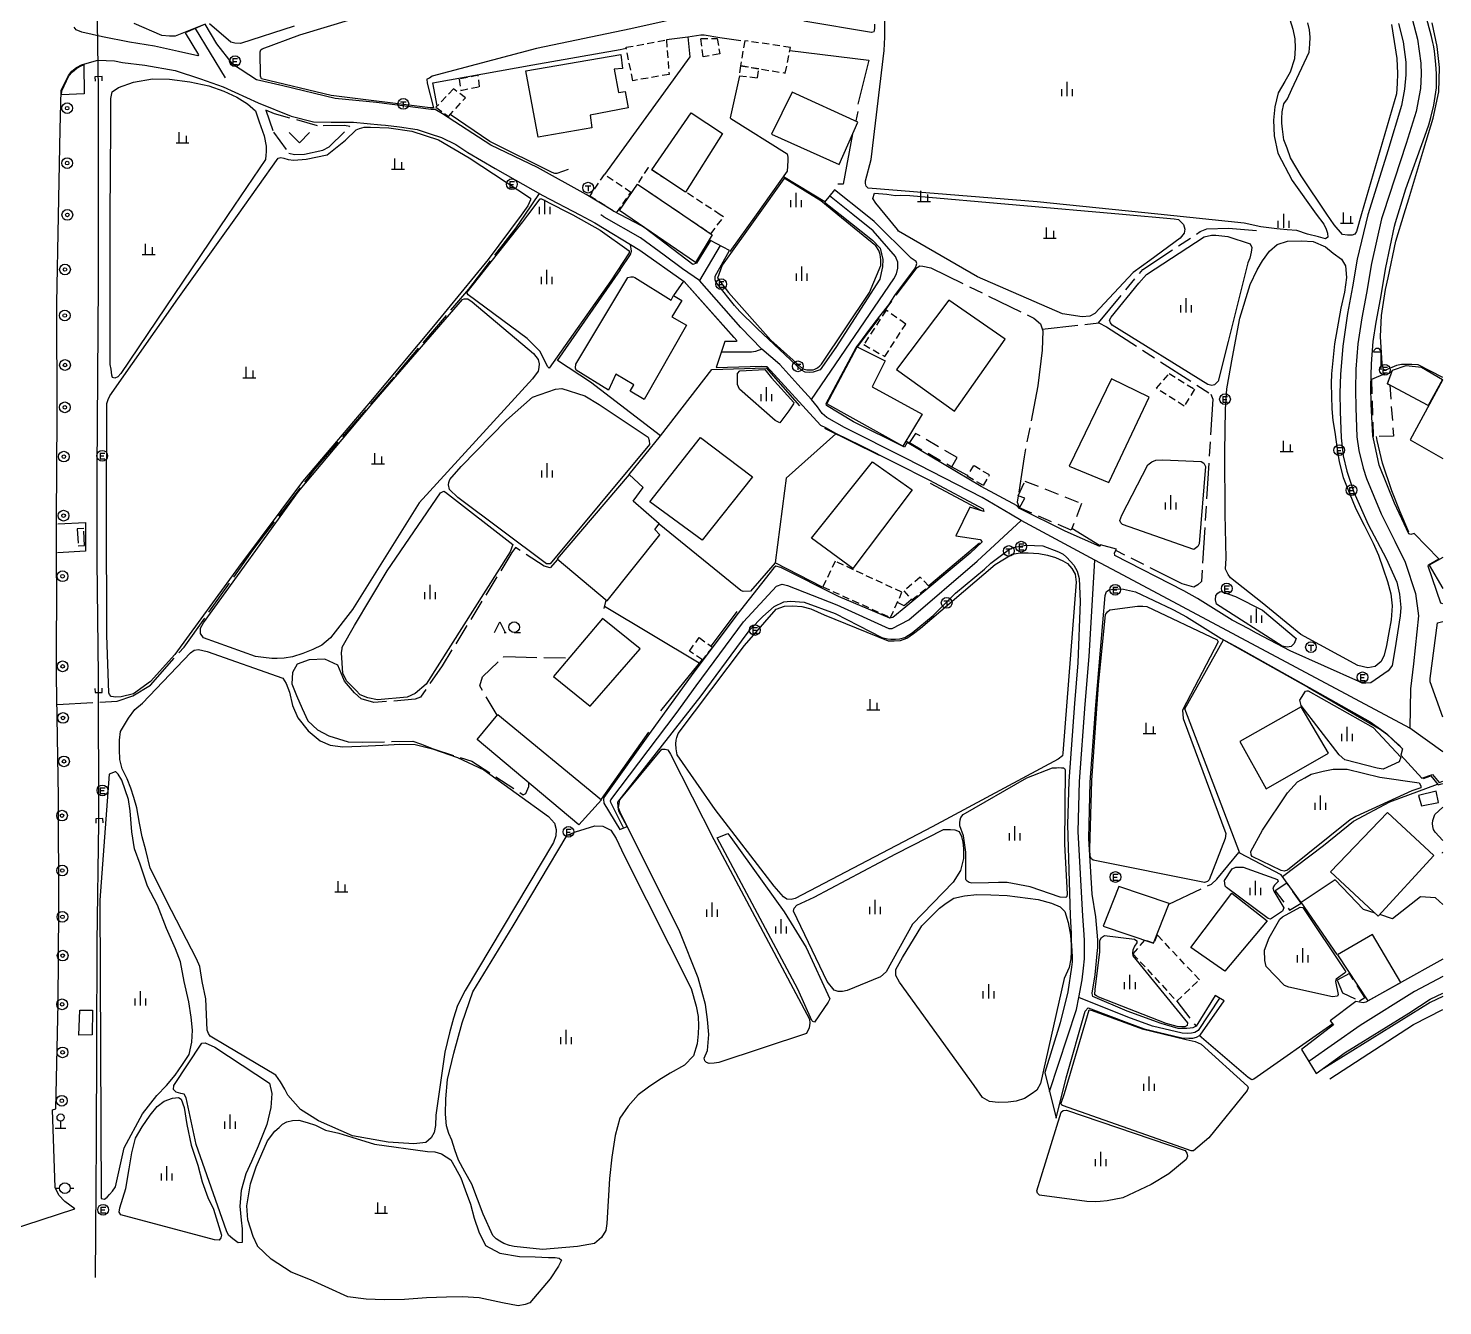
# Model space of a CAD drawing. Header units: millimetres. Extents: x 209513 to 211421, y 268482 to 269727.
# Drawn here: x 211222.2 to 211420, y 268492.5 to 268671.3 of the extents above; entities that cross this region are included whole.
import ezdxf

# ---------------------------------------------------------------- set-up
doc = ezdxf.new("R2010")
doc.units = ezdxf.units.MM
doc.header["$MEASUREMENT"] = 0
for name, pattern in [('AAA004', [3, 2, -1]), ('AAA005', [4, 3, -1]), ('AAA007', [1.5, 1, -0.5]), ('AAC003', [9, 5, -1, 2, -1]), ('AD0023', [6, 5, -1])]:
    doc.linetypes.add(name, pattern=pattern)
for name, color, linetype in [('현황', 8, 'CONTINUOUS'), ('현황-height', 8, 'CONTINUOUS'), ('현황1', 8, 'CONTINUOUS')]:
    doc.layers.add(name, color=color, linetype=linetype)

# ---------------------------------------------------------------- blocks, each defined once
blk = doc.blocks.new('AEE001')
at = {"layer": '현황-height'}
for points in [[(-0.75, 0), (0.75, 0)], [(0, 1), (0, 0)]]:
    blk.add_lwpolyline(points, dxfattribs=at)
blk.add_circle((0, 1.5), 0.5, dxfattribs=at)
blk = doc.blocks.new('DC0013')
at = {"layer": '현황-height'}
for points in [[(-1.75, -0.75), (-1, 0.75), (-0.25, -0.75)], [(-0.4, -0.75), (-0.1, -0.75)], [(1, -0.75), (1.9, -0.75)]]:
    blk.add_lwpolyline(points, dxfattribs=at)
blk.add_circle((1, 0), 0.75, dxfattribs=at)
blk = doc.blocks.new('AZ0202')
at = {"layer": '현황-height'}
for points in [[(-0.3, 0.38), (0.37, 0.38)], [(-0.3, 0.38), (-0.3, -0.44)], [(-0.3, -0.03), (0.24, -0.03)], [(-0.3, -0.44), (0.37, -0.44)]]:
    blk.add_lwpolyline(points, dxfattribs=at)
blk.add_circle((0, 0), 0.75, dxfattribs=at)
blk = doc.blocks.new('AZ0203')
at = {"layer": '현황-height'}
for points in [[(-0.4, 0.28), (0.39, 0.28)], [(0, 0.28), (0, -0.51)]]:
    blk.add_lwpolyline(points, dxfattribs=at)
blk.add_circle((0, 0), 0.75, dxfattribs=at)
blk = doc.blocks.new('DAA002')
at = {"layer": '현황-height'}
for points in [[(-0.75, 0), (-0.75, -1)], [(0, 1), (0, -1)], [(0.75, 0), (0.75, -1)]]:
    blk.add_lwpolyline(points, dxfattribs=at)
blk = doc.blocks.new('AE142')
at = {"layer": '현황-height'}
for points in [[(-1.25, 0), (-0.75, 0)], [(0.75, 0), (1.25, 0)]]:
    blk.add_lwpolyline(points, dxfattribs=at)
blk.add_circle((0, 0), 0.75, dxfattribs=at)
blk = doc.blocks.new('AE170')
at = {"layer": '현황-height'}
for radius in [0.75, 0.25]:
    blk.add_circle((0, 0), radius, dxfattribs=at)
blk = doc.blocks.new('AE141')
at = {"layer": '현황-height'}
blk.add_lwpolyline([(-1, 2.5), (0, 2.5), (0, 0)], dxfattribs=at)
blk.add_arc((-0.5, 2.5), 0.5, 0, 180, dxfattribs=at)
blk = doc.blocks.new('DAA001')
at = {"layer": '현황-height'}
for points in [[(-0.493063, 1.00641), (-0.493063, -0.49359)], [(0.506937, 0.50641), (0.506937, -0.49359)], [(-0.893063, -0.49359), (0.906937, -0.49359)]]:
    blk.add_lwpolyline(points, dxfattribs=at)
blk = doc.blocks.new('DZ0011')
at = {"layer": '현황-height'}
blk.add_lwpolyline([(1.414214, 0.414214), (0, -1), (-1.414214, 0.414214)], dxfattribs=at)

msp = doc.modelspace()

# ---------------------------------------------------------------- linework, layer by layer
at = {"layer": '현황'}
for points in [[(211420.02, 268731.73), (211418.37, 268729.29), (211412.62, 268722.52), (211406.18, 268714.26), (211404.22, 268711.97), (211403.18, 268709.09), (211403.05, 268705.36), (211403.09, 268703.51), (211403.45, 268700.97), (211404.91, 268695.93), (211407.77, 268689.49), (211409.47, 268686.14), (211413.51, 268677.87), (211415.73, 268672.58), (211416.47, 268669.74), (211416.97, 268666.37), (211417, 268664.86), (211416.9, 268662.85), (211416.3, 268659.62), (211414.91, 268655.15), (211411.69, 268645.28)], [(211245.52, 268671.22), (211249.72, 268664.31)], [(211337.52, 268645.19), (211334.24, 268647.81)], [(211420.02, 268570.03), (211415.4, 268573.33), (211375.31, 268594.74), (211371.38, 268596.84), (211361.08, 268602.39), (211359.58, 268603.26), (211355.6, 268605.59), (211344.99, 268611.08), (211336.33, 268615.41), (211333.88, 268616.79), (211333.22, 268617.37), (211332.59, 268618.3), (211331.75, 268619.3), (211329.81, 268621.4), (211327.32, 268624.19), (211324.78, 268626.36), (211321.85, 268629.39), (211316.09, 268635.96), (211313.7, 268637.62), (211311.11, 268639.51), (211307.83, 268641.92), (211302.74, 268644.85), (211302.71, 268644.87), (211302.26, 268645.14)], [(211331.75, 268619.3), (211343.25, 268636.19), (211343.6, 268636.88), (211343.8, 268637.69), (211343.8, 268638.52), (211343.58, 268639.08), (211343.46, 268639.33), (211340.37, 268642.91), (211337.52, 268645.19)], [(211411.69, 268645.28), (211411.48, 268644.62), (211410.06, 268638.37), (211409.34, 268634.21), (211408.71, 268630.74), (211408.16, 268627.11), (211407.87, 268623.56), (211407.8, 268620.68), (211407.85, 268618.15), (211408.03, 268614.1), (211408.31, 268612.2), (211408.87, 268609.69), (211409.36, 268608.24), (211411.41, 268603.32), (211413.34, 268599.47), (211414.78, 268596.55), (211416.22, 268592.15), (211416.64, 268589.03), (211415.93, 268582.32), (211415.5, 268578.83), (211415.4, 268573.33)], [(211318.94, 268640.87), (211316.09, 268635.96)], [(211324.78, 268626.36), (211323.92, 268626.02), (211323.32, 268625.94), (211319.08, 268625.92)], [(211305.44, 268559.35), (211303.67, 268562.9), (211303.64, 268563.13), (211303.67, 268563.3), (211312.81, 268575.37), (211315.6, 268579.25), (211322.24, 268588.18), (211326.82, 268593.2), (211327.61, 268593.46), (211328.36, 268593.3), (211335.27, 268590.56), (211342.53, 268587.27), (211343.01, 268587.28), (211345.35, 268588.48), (211354.92, 268596.71), (211361.08, 268602.39)], [(211365.04, 268522.49), (211368.79, 268533.93), (211369.14, 268535.65), (211369.57, 268538.08), (211369.8, 268539.71), (211369.93, 268541.05), (211369.93, 268542.51), (211369.9, 268543.63), (211369.83, 268545.09), (211369.7, 268546.99), (211369.04, 268558.87), (211369.22, 268565.85), (211370, 268576.67), (211370.58, 268583.35), (211371.38, 268596.84)], [(211231.51, 268578.89), (211231.52, 268578.29), (211232.52, 268578.3), (211232.51, 268578.9)], [(211232.65, 268560.07), (211232.63, 268560.67), (211231.63, 268560.64), (211231.65, 268560.04)], [(211420.02, 268538.57), (211416.05, 268536.46), (211408.49, 268531.73), (211401.28, 268526.67)], [(211388.82, 268535.52), (211385.81, 268530.99), (211385.33, 268530.75), (211384.88, 268530.65), (211384.36, 268530.61), (211383.57, 268530.63), (211379.44, 268531.62), (211375.99, 268532.86), (211369.14, 268535.65)]]:
    msp.add_lwpolyline(points, dxfattribs=at)
at = {"layer": '현황', "linetype": 'Continuous'}
for points in [[(211232.01, 268645.05), (211232.03, 268659.88), (211232.02, 268662.68), (211231.62, 268687.68)], [(211316.09, 268673.32), (211306.45, 268671.19), (211293.27, 268668.43), (211278.67, 268664.56), (211278.29, 268664.3), (211277.94, 268664.13), (211277.97, 268663.6), (211278.86, 268660.13), (211278.41, 268660.11), (211264.53, 268661.84), (211254.79, 268664.2), (211254.65, 268664.58), (211254.61, 268667.99), (211254.69, 268668.23), (211254.92, 268668.41), (211260.17, 268670.34), (211270.86, 268673.58)], [(211380.18, 268645.24), (211363.29, 268646.99), (211339.65, 268648.9), (211339.4, 268649.19), (211339.3, 268649.52), (211339.28, 268649.92), (211340.1, 268652.92), (211341.89, 268668.14), (211341.99, 268670.03), (211342, 268672.33)], [(211398.63, 268672.49), (211399.05, 268671.15), (211399.35, 268669.8), (211399.4, 268668.54), (211399.3, 268667.01), (211398.68, 268665.12), (211397.95, 268663.81), (211397, 268662.25), (211396.55, 268660.28), (211396.35, 268658.41), (211396.44, 268656.23), (211396.98, 268653.78), (211398.95, 268649.96), (211402.34, 268645.27)], [(211413.78, 268645.29), (211414.86, 268648.79), (211417.5, 268656.18), (211418.06, 268657.77), (211418.34, 268658.76), (211418.77, 268660.49), (211419.14, 268662.95), (211419.16, 268663.54), (211419.14, 268664.95), (211419.07, 268666.2), (211418.88, 268668.09), (211418.74, 268668.92), (211418.65, 268669.29), (211418.44, 268670.12), (211417.63, 268673.23)], [(211305.02, 268645.15), (211304.04, 268645.66), (211303.98, 268645.7), (211300.21, 268648.01), (211293.41, 268651.78), (211286.9, 268654.93), (211280.13, 268659.31), (211279.1, 268659.88), (211278.55, 268659.92), (211270.89, 268660.88), (211265.11, 268661.42), (211257.77, 268663.22), (211254.11, 268664.06), (211250.77, 268666.26), (211250.75, 268666.29), (211248.57, 268669.09), (211246.91, 268671.82), (211244.13, 268670.62), (211245.99, 268667.56), (211245.92, 268667.41), (211243.22, 268668), (211239.85, 268668.78), (211236.35, 268669.32), (211232.58, 268670.09), (211229.7, 268670.73), (211228.9, 268671.05), (211228.61, 268671.43)], [(211246.91, 268671.83), (211242.75, 268670.14), (211241.95, 268670.14), (211240.87, 268670.25), (211236.99, 268671.95)], [(211259.37, 268671.54), (211251.87, 268669.13), (211251.08, 268669.18), (211250.53, 268669.3), (211247.52, 268671.89)], [(211340.56, 268671.85), (211340.53, 268671.26), (211340.52, 268670.94), (211340.45, 268670.77), (211340.13, 268670.67), (211330.66, 268672.26)], [(211403.83, 268645.27), (211400.24, 268650.6), (211398.72, 268653.14), (211398.24, 268654.49), (211397.8, 268655.66), (211397.59, 268657.14), (211397.5, 268657.97), (211397.54, 268658.62), (211397.58, 268659.55), (211397.79, 268660.67), (211398.29, 268661.37), (211398.93, 268662.74), (211401.35, 268667.92), (211401.45, 268669.05), (211401.47, 268670.04), (211401.37, 268671.03), (211401.17, 268672.01)], [(211412.87, 268671.79), (211413.6, 268667.02), (211413.69, 268664.94), (211413.66, 268663.56), (211413.56, 268662.1), (211408.68, 268645.28)], [(211413.84, 268671.93), (211414.51, 268669.36), (211414.87, 268666.54), (211414.87, 268664.76), (211414.67, 268662.74), (211414.27, 268660.47), (211412.33, 268654.12), (211409.59, 268645.28)], [(211414.63, 268645.29), (211415.29, 268647.42), (211417.37, 268654.41), (211418.67, 268658.69), (211419.46, 268662.36), (211419.59, 268665.77), (211419.25, 268668.72), (211418.53, 268672.03)], [(211226.4, 268645.04), (211226.64, 268657.1), (211226.77, 268662.54), (211227.8, 268664.65), (211228.3, 268665.26), (211228.95, 268665.77), (211229.65, 268666.17), (211230.09, 268666.28), (211231.9, 268666.78), (211234.23, 268666.69), (211235.36, 268666.46), (211238.48, 268666.11), (211242.75, 268665.38), (211246.27, 268664.21), (211249.46, 268663.06), (211254.34, 268660.83), (211258.96, 268658.97), (211262.1, 268658.16), (211264.56, 268658.12), (211267.68, 268658.11), (211271.5, 268657.76), (211271.55, 268657.76), (211272.17, 268657.7), (211274.12, 268657.46), (211276.59, 268657.09), (211277.54, 268656.78), (211278.42, 268656.49), (211279.99, 268655.97), (211282.01, 268655.02), (211283.68, 268653.87), (211287.5, 268651.62), (211294.14, 268647.88), (211299.34, 268645.14)], [(211232.53, 268663.9), (211232.51, 268664.5), (211231.51, 268664.47), (211231.53, 268663.87)], [(211233.65, 268645.05), (211233.75, 268657.49), (211233.75, 268660.11), (211233.74, 268661.42), (211233.94, 268662.35), (211234.81, 268662.99), (211236.9, 268663.73), (211239.55, 268664.17), (211241.92, 268664.15), (211244.78, 268663.78), (211247.44, 268663.19), (211249.54, 268662.45), (211251.36, 268661.63), (211252.83, 268660.71), (211253.98, 268659.72), (211254.48, 268658.19), (211255.17, 268656.23), (211255.44, 268654.77), (211255.45, 268653.96), (211255.43, 268653.51), (211255.37, 268652.92), (211250.07, 268645.08)], [(211251.43, 268645.08), (211257.15, 268653.09), (211257.5, 268653.19), (211257.94, 268653.07), (211258.53, 268652.92), (211259.32, 268652.83), (211261.07, 268652.94), (211263.99, 268653.57), (211266.54, 268655.61), (211268.05, 268657.04), (211268.52, 268657.26), (211269.17, 268657.41), (211270.05, 268657.44), (211272.61, 268657.34), (211275.84, 268656.89), (211279.57, 268655.64), (211283.85, 268653.15), (211292.42, 268647.48), (211292.43, 268647.27), (211292.08, 268646.42), (211291.11, 268645.13)], [(211335.41, 268645.18), (211333.04, 268647.12), (211328.07, 268650.2), (211327.85, 268650.21), (211324.26, 268645.17)], [(211339.28, 268645.19), (211334.93, 268648.67), (211333.56, 268646.95), (211335.76, 268645.19)], [(211292.08, 268645.13), (211293.77, 268647.4), (211293.97, 268647.39), (211297.34, 268645.69), (211298.35, 268645.14)], [(211342.04, 268645.19), (211340.71, 268646.8), (211340.3, 268647.46), (211340.55, 268648.19), (211342.27, 268648.03), (211343.5, 268647.87), (211344.17, 268647.9), (211345.49, 268647.85), (211375.25, 268645.24)], [(211209.94, 268499.94), (211228.71, 268506.03), (211227.32, 268507.06), (211226.47, 268507.95), (211225.96, 268509.05), (211225.56, 268519.93), (211226.04, 268520.03), (211226.36, 268534.84), (211226.46, 268547.93), (211226.43, 268563.67), (211226.14, 268580.52), (211226.13, 268582.91), (211226.13, 268584.79), (211226.2, 268591.94), (211226.13, 268596.71), (211226.13, 268602.55), (211226.21, 268616.97), (211226.16, 268632.78), (211226.4, 268645.04)], [(211231.6, 268496.44), (211231.66, 268509.1), (211231.71, 268515.43), (211231.78, 268528.9), (211231.84, 268543.39), (211232.04, 268560.09), (211232, 268580.65), (211231.82, 268596.72), (211231.83, 268609.44), (211232.01, 268635.62), (211232.01, 268645.05)], [(211291.11, 268645.13), (211286.51, 268638.93), (211278.86, 268629.58), (211270.06, 268619.02), (211260.53, 268607.86), (211251.57, 268595.87), (211242.69, 268583.64), (211239.27, 268579.84), (211236.9, 268578.11), (211235.17, 268577.69), (211234.42, 268577.66), (211233.8, 268577.76), (211233.55, 268578.02), (211233.45, 268578.28), (211233.17, 268586.32), (211233.13, 268603.26), (211233.17, 268618.75), (211233.34, 268619.33), (211233.6, 268619.82), (211243.11, 268633.41), (211251.43, 268645.08)], [(211250.07, 268645.08), (211235.15, 268622.94), (211234.7, 268622.5), (211234.28, 268622.29), (211233.98, 268622.4), (211233.89, 268622.74), (211233.78, 268623.58), (211233.64, 268624.21), (211233.65, 268643.9), (211233.65, 268645.05)], [(211298.35, 268645.14), (211302.18, 268643.03), (211306.23, 268640.1), (211306.21, 268639.82), (211303.65, 268635.9), (211295.03, 268623.72), (211294.85, 268623.9), (211293.73, 268626.06), (211291.96, 268627.85), (211283.72, 268633.97), (211283.55, 268634.19), (211283.56, 268634.35), (211291.37, 268644.16), (211292.08, 268645.13)], [(211299.34, 268645.14), (211301.44, 268644.03), (211307.72, 268640.23), (211313.91, 268635.84), (211321.3, 268627.59), (211321.19, 268627.43), (211319.59, 268627.45), (211318.38, 268623.78), (211324.73, 268623.96), (211325.5, 268623.95), (211332.97, 268615.72), (211333.67, 268615.39), (211335.07, 268614.61), (211338.63, 268612.88), (211348.22, 268608.03), (211355.74, 268604.01), (211355.82, 268603.65), (211353.89, 268604.24), (211351.92, 268600.25), (211355.32, 268599.73), (211355.62, 268599.39), (211353.93, 268597.83), (211344.91, 268590.29), (211343.11, 268588.79), (211342.69, 268588.71), (211335.49, 268591.76), (211327.44, 268595.81), (211326.75, 268595.97), (211326.46, 268595.76), (211321.31, 268589.2), (211314.9, 268580.66), (211309.33, 268572.9), (211302.69, 268563.64), (211302.63, 268563.37), (211302.68, 268562.84), (211304.92, 268559.13), (211305.96, 268559.56), (211304.77, 268561.7), (211304.67, 268562.33), (211304.65, 268562.96), (211316.3, 268577.83), (211321.93, 268585.49), (211323.16, 268587.15), (211324.92, 268588.96), (211326.52, 268590.35), (211327.87, 268590.98), (211328.81, 268591.09), (211330.72, 268590.93), (211335.05, 268589.36), (211341.57, 268586.02), (211342.38, 268585.83), (211342.85, 268585.79), (211343.47, 268585.77), (211344.08, 268585.83), (211344.79, 268586.03), (211345.8, 268586.66), (211348.73, 268589.1), (211351.87, 268592.2), (211355.91, 268595.58), (211356.82, 268596.43), (211359.22, 268598.24), (211359.75, 268598.53), (211360.36, 268598.68), (211360.95, 268598.8), (211361.74, 268598.91), (211364.1, 268598.82), (211366.26, 268597.99), (211366.92, 268597.69), (211367.42, 268597.27), (211367.97, 268596.66), (211368.43, 268596.12), (211368.91, 268595.27), (211369.17, 268594.26), (211369.31, 268591.06), (211369, 268582.45), (211368.5, 268576.79), (211367.72, 268565.92), (211367.56, 268559.84), (211367.92, 268547.07), (211368.05, 268544.57), (211368.05, 268543.54), (211368.16, 268542.15), (211368.19, 268541.3), (211368.21, 268540.61), (211368.12, 268539.88), (211367.57, 268536.42), (211366.49, 268532.08), (211364.39, 268525.13), (211365.96, 268518.75), (211367.36, 268524.38), (211369.99, 268533.73), (211370.42, 268534.2), (211376.11, 268532.02), (211378.26, 268531.25), (211383.55, 268529.99), (211384.5, 268529.92), (211385.07, 268529.95), (211385.57, 268530.1), (211386.09, 268530.38), (211389.43, 268535.14), (211388.21, 268535.9), (211385.53, 268531.6), (211385.09, 268531.4), (211384.69, 268531.34), (211384.22, 268531.3), (211383.6, 268531.28), (211383.02, 268531.28), (211380.63, 268531.99), (211375.87, 268533.7), (211371.09, 268535.78), (211371.03, 268535.97), (211370.99, 268536.23), (211371.4, 268538.8), (211371.75, 268542.23), (211371.78, 268542.58), (211371.76, 268543.71), (211371.48, 268546.9), (211370.97, 268550.09), (211370.52, 268557.89), (211370.72, 268565.77), (211371.5, 268576.55), (211372.17, 268584.24), (211372.82, 268591.9), (211373.01, 268592.44), (211373.35, 268592.67), (211373.95, 268592.78), (211374.62, 268592.82), (211375.39, 268592.76), (211377.05, 268592.4), (211382.17, 268589.98), (211382.38, 268589.87), (211384.2, 268588.88), (211389.05, 268585.85), (211391.44, 268584.57), (211402.82, 268578.19), (211409.88, 268574.21), (211411.34, 268573.18), (211412.2, 268572.51), (211413.29, 268571.5), (211413.88, 268570.98), (211414.41, 268570.41), (211414.14, 268569.53), (211417.11, 268566.32), (211418.57, 268566.82), (211419.51, 268565.72), (211420.02, 268565.88)], [(211335.76, 268645.19), (211340.25, 268641.59), (211341.32, 268640.49), (211341.7, 268638.93), (211341.65, 268637.86), (211341.49, 268637.02), (211341.31, 268636.16), (211335.14, 268626.57), (211332.95, 268623.48), (211331.97, 268623.13), (211331.4, 268623.09), (211330.84, 268623.15), (211330.35, 268623.4), (211324.2, 268629.22), (211323.94, 268629.45), (211321.73, 268631.61), (211320.96, 268632.47), (211318.57, 268635.45), (211318.37, 268635.78), (211318.28, 268636.07), (211318.28, 268636.56), (211320.26, 268640.17), (211317.62, 268641.56), (211315.63, 268638.38), (211315.12, 268638.23), (211308.49, 268643.27), (211307.94, 268643.6), (211305.02, 268645.15)], [(211324.26, 268645.17), (211319.25, 268638.12), (211318.59, 268636.31), (211320.13, 268634.3), (211326.04, 268627.6), (211330.52, 268623.61), (211331.09, 268623.46), (211331.56, 268623.45), (211331.98, 268623.46), (211332.22, 268623.56), (211332.57, 268623.77), (211332.88, 268624.02), (211333.15, 268624.24), (211339.86, 268634.27), (211341.44, 268638.09), (211341.43, 268638.88), (211341.35, 268639.6), (211341.16, 268640.15), (211340.74, 268640.83), (211335.41, 268645.18)], [(211409.59, 268645.28), (211409.55, 268645.15), (211408.05, 268638.94), (211407.38, 268635.07), (211406.71, 268631.34), (211406.03, 268626.78), (211405.7, 268622.8), (211405.63, 268620.26), (211405.69, 268617.62), (211405.82, 268613.96), (211406.08, 268611.45), (211406.59, 268609.27), (211407.57, 268606.36), (211409.57, 268601.83), (211412.12, 268597.07), (211413.58, 268593.75), (211413.99, 268592.08), (211414.15, 268590.2), (211414.09, 268589.02), (211413.32, 268584.26), (211412.93, 268582.08), (211412.72, 268581.74), (211412.41, 268581.35), (211409.96, 268579.68), (211409.25, 268579.6), (211408.74, 268579.61), (211408.29, 268579.84), (211398.68, 268584.16), (211393.96, 268586.6), (211392.88, 268587.2), (211390.56, 268588.45), (211385.71, 268591.47), (211383.79, 268592.52), (211374.15, 268597.5), (211374.11, 268597.88), (211374.38, 268598.35), (211372.16, 268598.97), (211372.05, 268598.74), (211367.22, 268600.9), (211360.84, 268604.06), (211360.51, 268604.42), (211355.47, 268607.16), (211345.12, 268613.29), (211344.72, 268612.65), (211337.59, 268616.2), (211333.85, 268618.47), (211333.77, 268618.74), (211337.98, 268626.6), (211338.49, 268627.26), (211339.77, 268628.99), (211341.31, 268630.99), (211342.54, 268632.54), (211343.39, 268633.86), (211346.15, 268637.56), (211346.37, 268638.04), (211346.45, 268638.36), (211346.38, 268638.61), (211345.65, 268639.09), (211340.48, 268644.22), (211339.28, 268645.19)], [(211375.25, 268645.24), (211382.45, 268644.6), (211383.08, 268644.5), (211383.77, 268643.79), (211383.95, 268643.15), (211383.86, 268642.59), (211383.31, 268641.87), (211379.04, 268638.77), (211376.73, 268637.07), (211371.35, 268631.35), (211370.67, 268630.99), (211369.6, 268630.88), (211366.84, 268631.32), (211354.97, 268636.5), (211343.91, 268642.85), (211343.76, 268643.12), (211342.04, 268645.19)], [(211402.34, 268645.27), (211403.38, 268643.83), (211403.7, 268643.16), (211403.91, 268642.58), (211403.93, 268642.01), (211403.63, 268641.81), (211402.64, 268642.1), (211401.09, 268642.47), (211399.6, 268642.95), (211398.27, 268643.08), (211396.8, 268643.21), (211394.6, 268643.5), (211392.24, 268643.99), (211380.18, 268645.24)], [(211408.68, 268645.28), (211407.97, 268642.83), (211407.75, 268642.47), (211407.35, 268642.33), (211406.69, 268642.33), (211406.01, 268642.39), (211404.86, 268643.75), (211403.83, 268645.27)], [(211420.02, 268590.7), (211419.77, 268590.82), (211417.99, 268595.99), (211418.01, 268596.16), (211419.49, 268597.04), (211416.03, 268600.55), (211415.55, 268600.4), (211415.26, 268600.5), (211413.26, 268604.8), (211411.15, 268610.11), (211410.54, 268612.95), (211410.24, 268614.23), (211410.02, 268618.68), (211409.98, 268621.1), (211410.05, 268624.31), (211410.3, 268627.44), (211410.71, 268630.14), (211411.3, 268633.34), (211412.07, 268637.79), (211413.28, 268643.57), (211413.4, 268644.09), (211413.78, 268645.29)], [(211420.02, 268622.38), (211416.6, 268624.18), (211415.71, 268624.22), (211414.87, 268624.21), (211414.27, 268624.19), (211413.54, 268624.08), (211412, 268623.43), (211411.75, 268623.53), (211411.57, 268624.35), (211411.31, 268628.15), (211411.44, 268631.05), (211412.03, 268634.69), (211412.37, 268636.34), (211413.45, 268641.45), (211414.63, 268645.29)], [(211226.32, 268601.93), (211230.17, 268602.09), (211230.21, 268598.08), (211226.28, 268597.85)], [(211420.02, 268574.88), (211418.25, 268579.8), (211418.27, 268580.28), (211419.29, 268588.06), (211420.02, 268588.27)], [(211420.02, 268557.58), (211418.98, 268558.76), (211418.75, 268559.16), (211418.62, 268559.54), (211418.59, 268559.99), (211418.64, 268560.41), (211418.92, 268561.23), (211420.02, 268562.25)], [(211420.02, 268541), (211413.84, 268537.53), (211409.25, 268534.97), (211408.9, 268534.9), (211407.86, 268535.09), (211404.3, 268532.34), (211404.73, 268531.8), (211400.25, 268528.37), (211402.32, 268524.97), (211406.38, 268527.91), (211415.29, 268533.44), (211418.26, 268535.39), (211420.02, 268536.24)], [(211420.02, 268535.79), (211418.25, 268534.92), (211403.38, 268525.69)], [(211404.25, 268524.24), (211415.93, 268531.85), (211420.02, 268533.96)]]:
    msp.add_lwpolyline(points, dxfattribs=at)
at = {"layer": '현황', "color": 8, "linetype": 'AAA005'}
for points in [[(211314.44, 268670.05), (211316.27, 268670.33), (211316.71, 268670.33), (211318.89, 268669.99), (211322.39, 268669.5)], [(211304.99, 268637.48), (211306.4, 268639.62), (211306.54, 268640.08), (211306.42, 268641.01)], [(211296.19, 268596.93), (211295.2, 268595.78), (211294.32, 268595.98), (211290.33, 268598.59), (211289.83, 268597.89), (211280.08, 268582.03), (211277.04, 268577.67), (211276.29, 268577.37), (211270.52, 268576.89), (211268.75, 268577.42), (211267.83, 268578.27), (211266.43, 268579.88), (211265.5, 268582.14), (211263.68, 268582.98), (211261.47, 268582.87), (211259.79, 268582.28), (211259.14, 268581.13), (211259.07, 268579.51), (211259.68, 268577.87), (211260.48, 268576.08), (211261.28, 268574.34), (211262.64, 268573.07), (211264.21, 268572.23), (211266.93, 268571.39), (211268.99, 268571.38), (211275.96, 268571.49), (211277.06, 268571.14), (211278.81, 268570.45), (211284.21, 268568.68), (211291.41, 268564.01), (211291.8, 268564.18), (211292.2, 268565.15), (211292.2, 268565.66)], [(211302.73, 268590.05), (211303.01, 268591.25)], [(211287.78, 268575.15), (211285.35, 268579.23), (211285.74, 268580.51), (211288.71, 268583.35), (211290.31, 268583.29), (211297.81, 268583.13)], [(211382.82, 268535.1), (211385.52, 268531.6)]]:
    msp.add_lwpolyline(points, dxfattribs=at)
at = {"layer": '현황', "color": 8, "linetype": 'Continuous'}
for points in [[(211293.51, 268656.04), (211291.79, 268665.32), (211305.07, 268667.58), (211305.28, 268665.66), (211304.15, 268665.54), (211304.75, 268662.29), (211305.69, 268662.42), (211306.09, 268660.15), (211300.77, 268659.11), (211301.01, 268657.32)], [(211329.03, 268662.32), (211326.16, 268656.45), (211335.6, 268652.2), (211338.21, 268658.14)], [(211314.92, 268659.45), (211319.28, 268656.52), (211314.11, 268648.35), (211309.39, 268651.46)], [(211303.36, 268620.63), (211298.82, 268623.4), (211298.73, 268623.69), (211298.74, 268623.9), (211298.77, 268624.11), (211298.79, 268624.28), (211306.03, 268636.38), (211306.46, 268636.47), (211306.77, 268636.49), (211307.04, 268636.41), (211312.09, 268633.23), (211312.44, 268633.89), (211313.62, 268633.16), (211312.21, 268630.87), (211314.25, 268629.71), (211308.33, 268619.3), (211306.38, 268620.46), (211306.89, 268621.35), (211304.37, 268622.86)], [(211350.92, 268633.22), (211343.64, 268623.52), (211351.75, 268617.66), (211358.8, 268627.74)], [(211347.2, 268617.28), (211344.53, 268612.78), (211333.89, 268618.7), (211338.14, 268626.67), (211342.03, 268624.71), (211340.22, 268621.07)], [(211417.98, 268618.48), (211412.28, 268621.53), (211412.98, 268623.41), (211414.9, 268624.06), (211417.03, 268623.84), (211419.99, 268622.12)], [(211373.7, 268622.22), (211367.75, 268609.99), (211373.34, 268607.7), (211378.97, 268619.62)], [(211316.46, 268599.62), (211309.1, 268604.98), (211316.2, 268614), (211323.46, 268608.51)], [(211340.25, 268610.61), (211345.8, 268606.67), (211337.52, 268595.66), (211331.73, 268599.89)], [(211306.24, 268608.84), (211296.14, 268597), (211303.16, 268591.14), (211310.54, 268600.39), (211309.83, 268601.1), (211310.42, 268601.92), (211306.81, 268605.11), (211308.18, 268606.98)], [(211295.66, 268580.57), (211300.79, 268576.39), (211307.76, 268584.4), (211302.48, 268588.66)], [(211400.23, 268576.3), (211391.64, 268571.45), (211395.34, 268564.81), (211404.04, 268569.84)], [(211287.84, 268575.22), (211302.37, 268563.3), (211299.2, 268559.78), (211284.98, 268571.72)], [(211416.64, 268563.89), (211417.03, 268562.43), (211419.42, 268562.91), (211419.08, 268564.49)], [(211412.3, 268561.52), (211404.34, 268553.23), (211411.01, 268547), (211418.79, 268555.48)], [(211374.72, 268551.14), (211372.55, 268545.59), (211379.59, 268543.22), (211381.76, 268548.8)], [(211390.51, 268550.22), (211395.45, 268546.38), (211389.54, 268539.3), (211384.78, 268542.63)], [(211410.22, 268544.45), (211405.28, 268541.62), (211409.54, 268535.15), (211414.14, 268537.71)], [(211229.42, 268533.84), (211231.17, 268533.85), (211231.1, 268530.4), (211229.24, 268530.38)]]:
    msp.add_lwpolyline(points, close=True, dxfattribs=at)
at = {"layer": '현황', "linetype": 'Continuous'}
for points in [[(211229.96, 268666.15), (211229.98, 268662.09), (211226.85, 268661.94), (211226.87, 268662.52), (211227.88, 268664.6), (211228.37, 268665.19), (211229, 268665.69), (211229.68, 268666.08)], [(211377.51, 268635.6), (211378.58, 268636.83), (211386.66, 268642.08), (211387.66, 268642.31), (211388.3, 268642.32), (211389.95, 268642.14), (211393.09, 268641.09), (211393.32, 268640.57), (211393.25, 268639.94), (211393.06, 268639.11), (211392.77, 268638.44), (211390.03, 268627.42), (211388.62, 268621.89), (211388.1, 268621.38), (211387.73, 268621.29), (211387.17, 268621.41), (211373.78, 268629.72), (211373.54, 268630.04), (211373.43, 268630.41), (211373.66, 268630.82)], [(211389.73, 268597.13), (211389.61, 268603.27), (211389.56, 268611.95), (211389.64, 268617.95), (211389.82, 268620.79), (211390.63, 268625.25), (211391.65, 268630.69), (211393.11, 268635.41), (211394.05, 268637.44), (211394.83, 268638.72), (211395.79, 268640.08), (211396.86, 268640.99), (211398.29, 268641.48), (211400.29, 268641.5), (211401.91, 268641.41), (211403.64, 268640.66), (211404.7, 268639.79), (211405.88, 268638.97), (211406.41, 268638.04), (211406.58, 268636.4), (211406.27, 268634.32), (211405.79, 268632.09), (211404.88, 268627.09), (211404.48, 268622.92), (211404.44, 268621.54), (211404.47, 268619.78), (211404.5, 268618.03), (211404.65, 268616.38), (211404.95, 268614.75), (211405.24, 268612.38), (211405.54, 268610.61), (211406.11, 268608.41), (211406.93, 268606.28), (211407.85, 268604.02), (211409.03, 268601.73), (211410.3, 268599.2), (211411.06, 268597.54), (211411.69, 268595.6), (211412.31, 268593.84), (211412.75, 268592.1), (211412.97, 268590.42), (211412.81, 268588.49), (211412.5, 268586.73), (211412.16, 268584.89), (211411.85, 268583.54), (211411.39, 268582.64), (211410.58, 268581.93), (211409.55, 268581.75), (211408.14, 268582.1), (211400.19, 268586.45), (211394.78, 268590.86), (211390.36, 268594.38), (211390.03, 268594.83), (211389.81, 268595.19), (211389.65, 268595.55)], [(211246.69, 268588.06), (211260, 268606.45), (211270.24, 268618.67), (211282.91, 268633.31), (211283.14, 268633.38), (211283.45, 268633.38), (211283.68, 268633.38), (211284.28, 268633), (211292.87, 268625.73), (211293.49, 268624.93), (211293.63, 268624.29), (211293.59, 268623.8), (211293.49, 268623.3), (211292.71, 268622.22), (211276.85, 268604.85), (211267.52, 268589.91), (211264.47, 268585.95), (211263.25, 268584.95), (211261.99, 268584.32), (211260.6, 268583.76), (211259.12, 268583.3), (211257.96, 268583.1), (211257.02, 268583.09), (211256.27, 268583.09), (211255.08, 268583.2), (211253.97, 268583.36), (211246.7, 268585.94), (211246.28, 268586.55), (211246.27, 268586.88), (211246.26, 268587.09), (211246.26, 268587.3)], [(211328.54, 268617.71), (211327.31, 268616.04), (211326.65, 268616.38), (211321.66, 268620.74), (211321.36, 268621.4), (211321.37, 268622.95), (211321.69, 268623.32), (211325.19, 268623.53), (211326.15, 268622.33), (211329.25, 268618.89), (211329.21, 268618.69)], [(211282.71, 268609.95), (211289.08, 268616.42), (211292.73, 268619.64), (211295.91, 268620.77), (211296.81, 268620.84), (211300.04, 268619.85), (211302.02, 268618.63), (211308.89, 268614.03), (211309.02, 268613.57), (211309.08, 268613.01), (211295.16, 268596.32), (211294.65, 268596.33), (211282.25, 268605.59), (211281.11, 268606.71), (211280.95, 268607.36), (211281.03, 268607.72), (211281.13, 268608.12)], [(211375.16, 268603.12), (211378.77, 268610.16), (211379.32, 268610.57), (211379.89, 268610.82), (211380.85, 268610.87), (211386.23, 268610.63), (211386.59, 268610.41), (211386.85, 268609.93), (211385.95, 268599.11), (211385.77, 268598.72), (211385.23, 268598.31), (211375.24, 268601.82), (211374.99, 268602.06), (211374.87, 268602.38)], [(211267.81, 268587.69), (211272.38, 268595.36), (211279.83, 268606.26), (211280.31, 268606.47), (211280.52, 268606.34), (211289.94, 268599.02), (211289.6, 268597.99), (211277.86, 268579.46), (211276.31, 268578.15), (211275.19, 268577.65), (211271.01, 268577.3), (211269.7, 268577.58), (211268.61, 268578), (211267.98, 268578.66), (211266.68, 268579.94), (211266.16, 268581.02), (211266.01, 268583.85), (211266.1, 268584.46), (211266.1, 268584.64)], [(211326.51, 268551.19), (211318.25, 268561.93), (211312.93, 268569.61), (211312.8, 268570.43), (211312.78, 268571.13), (211312.79, 268571.65), (211312.89, 268572.02), (211313.08, 268572.56), (211322.34, 268584.89), (211326.8, 268589.99), (211327.97, 268590.38), (211329.13, 268590.46), (211330.38, 268590.35), (211331.66, 268590.04), (211333.49, 268589.18), (211342.45, 268585.53), (211343.29, 268585.54), (211344.16, 268585.6), (211345.07, 268585.91), (211345.98, 268586.55), (211346.97, 268587.33), (211357.41, 268596.22), (211359.79, 268597.65), (211360.9, 268597.85), (211362.06, 268597.88), (211363.52, 268597.77), (211364.73, 268597.53), (211365.88, 268597.21), (211366.9, 268596.76), (211367.56, 268596.36), (211368.16, 268595.66), (211368.62, 268594.89), (211368.75, 268593.76), (211366.88, 268569.83), (211366.83, 268569.43), (211366.23, 268568.99), (211348.62, 268559.5), (211329.45, 268549.47), (211328.88, 268549.34), (211328.29, 268549.38), (211327.82, 268549.73)], [(211391.05, 268591.76), (211394.81, 268589.85), (211399.53, 268585.89), (211399.45, 268585.62), (211399.23, 268585.16), (211398.82, 268584.76), (211398.27, 268584.66), (211397.58, 268584.78), (211388.4, 268590.67), (211388.24, 268591.27), (211388.27, 268591.87), (211388.57, 268592.2), (211388.87, 268592.46), (211389.18, 268592.4)], [(211370.96, 268566), (211371.87, 268579.39), (211372.87, 268589.21), (211373.12, 268589.6), (211373.47, 268589.9), (211377.35, 268590.38), (211378.06, 268590.39), (211378.65, 268590.34), (211388.47, 268585.67), (211388.59, 268585.38), (211383.63, 268575.82), (211383.73, 268574.68), (211389.68, 268558.6), (211389.6, 268557.9), (211387.37, 268552.08), (211387.14, 268551.84), (211386.71, 268551.73), (211371.12, 268554.83), (211370.91, 268555.04), (211370.7, 268555.38), (211370.67, 268556.38)], [(211247.03, 268535.42), (211246.49, 268537.85), (211246.18, 268539.97), (211245.73, 268541.05), (211242.2, 268547.78), (211239.22, 268553.75), (211238.61, 268556.26), (211238.1, 268558.12), (211237.76, 268560.03), (211237.38, 268562.19), (211236.95, 268563.6), (211236.51, 268564.92), (211236.03, 268566.23), (211235.31, 268567.63), (211235.01, 268568.92), (211234.95, 268570.35), (211234.95, 268571.64), (211235.09, 268572.85), (211236.2, 268574.74), (211237.09, 268575.94), (211238.16, 268576.84), (211244.86, 268583.85), (211245.38, 268584.22), (211246.01, 268584.34), (211247.2, 268584.05), (211257.77, 268580.34), (211258.27, 268579.59), (211258.74, 268578.37), (211259.12, 268576.5), (211259.88, 268574.77), (211261.33, 268572.96), (211263.03, 268571.56), (211264.41, 268570.96), (211266.2, 268570.73), (211268.71, 268570.78), (211271.77, 268570.96), (211274.14, 268571.06), (211276.29, 268571.04), (211278.74, 268570.42), (211282.24, 268569.23), (211285.89, 268567.5), (211294.97, 268560.97), (211295.8, 268560.02), (211296.02, 268559.16), (211295.97, 268558.24), (211295.63, 268557.33), (211283.28, 268536.59), (211282.22, 268534.49), (211281.65, 268532.73), (211281.11, 268530.66), (211280.44, 268528), (211279.98, 268524.72), (211279.19, 268519.16), (211279.12, 268517.72), (211278.96, 268516.74), (211278.52, 268515.99), (211277.78, 268515.33), (211276.1, 268515.13), (211272.54, 268515.39), (211267.53, 268516.28), (211262.78, 268518.35), (211260.28, 268519.94), (211258.51, 268521.95), (211258.06, 268522.82), (211257.47, 268523.82), (211256.79, 268524.76), (211249.84, 268528.89), (211247.63, 268530.22), (211247.37, 268530.58), (211247.2, 268531.07)], [(211400.05, 268577.24), (211400.82, 268578.49), (211401.01, 268578.56), (211401.19, 268578.54), (211410.31, 268573.4), (211414.14, 268569.27), (211413.92, 268568.63), (211411.68, 268567.58), (211410.85, 268567.72), (211406.35, 268568.87), (211405.54, 268569.6), (211400.24, 268576.47)], [(211317.18, 268528.22), (211317.39, 268530.43), (211317.2, 268532.54), (211316.89, 268534.67), (211315.86, 268538.4), (211313.31, 268544.82), (211304.98, 268561.56), (211304.73, 268562.16), (211304.93, 268563.27), (211310.79, 268570.4), (211311.25, 268570.39), (211311.63, 268570.27), (211312.02, 268569.68), (211318.06, 268557.76), (211331.47, 268532.61), (211331.5, 268532.04), (211331.42, 268531.37), (211331.05, 268530.59), (211318.78, 268526.54), (211318.11, 268526.46), (211317.41, 268526.37), (211317.05, 268526.54), (211316.83, 268526.75), (211316.71, 268527.14)], [(211353.34, 268553.01), (211353.34, 268555.96), (211353.01, 268558.24), (211352.46, 268559.66), (211352.47, 268560.06), (211352.53, 268560.49), (211352.62, 268560.82), (211352.93, 268561.23), (211361.86, 268566.37), (211365.42, 268567.75), (211366.01, 268567.79), (211366.34, 268567.8), (211366.71, 268567.79), (211366.98, 268567.76), (211367.13, 268567.69), (211367.19, 268567.49), (211367.13, 268557.1), (211367.47, 268550.09), (211367.45, 268549.75), (211367.3, 268549.64), (211366.5, 268549.66), (211362.34, 268551.11), (211359.09, 268551.71), (211357.89, 268551.71), (211356.48, 268551.69), (211354.15, 268551.65), (211353.78, 268551.74), (211353.5, 268551.89), (211353.37, 268552.07), (211353.3, 268552.17)], [(211394.82, 268559.06), (211398.29, 268564.28), (211399.71, 268565.83), (211400.74, 268566.38), (211401.64, 268566.89), (211403.29, 268567.3), (211404.7, 268567.57), (211406.64, 268567.56), (211411.21, 268566.46), (211416.73, 268565.65), (211416.97, 268565.23), (211416.94, 268564.95), (211415.72, 268564.57), (211407.87, 268560.95), (211407.06, 268560.51), (211398.29, 268553.47), (211397.86, 268553.32), (211397.41, 268553.38), (211393.36, 268555.34), (211393.24, 268555.61), (211393.16, 268556.05)], [(211233.48, 268566.88), (211232.2, 268549.24), (211232.36, 268507.49), (211232.84, 268507.4), (211233.24, 268507.67), (211233.56, 268508.05), (211233.97, 268508.53), (211234.37, 268509.11), (211235.59, 268514.59), (211238.17, 268519.36), (211240.15, 268521.92), (211241.53, 268523.33), (211242.72, 268524.77), (211243.75, 268526.26), (211244.69, 268527.63), (211245.06, 268529.4), (211245.16, 268531.05), (211244.95, 268532.88), (211244.62, 268535.03), (211243.97, 268537.88), (211243.48, 268540.61), (211242.76, 268542.42), (211241.51, 268545.28), (211240.27, 268548.57), (211238.84, 268551.22), (211237.84, 268554.29), (211237.06, 268556.41), (211236.65, 268558.83), (211236.46, 268561.76), (211236.22, 268563.33), (211235.27, 268566.05), (211234.74, 268566.89), (211234.45, 268567.19), (211234.34, 268567.2)], [(211285.79, 268505.29), (211284.23, 268509.52), (211283.26, 268511.22), (211282.36, 268512.85), (211281.86, 268514.33), (211281.42, 268515.66), (211281, 268516.58), (211280.66, 268517.67), (211280.55, 268519.28), (211280.6, 268521.44), (211280.81, 268524.13), (211281.72, 268527.84), (211282.89, 268532.08), (211284.38, 268536.42), (211289.99, 268545.66), (211297.56, 268558.34), (211298.74, 268558.82), (211301.45, 268559.67), (211302.56, 268559.6), (211303.68, 268559.06), (211304.43, 268557.88), (211305.52, 268555.51), (211314.88, 268536.89), (211315.6, 268534.43), (211315.87, 268532.98), (211315.93, 268531.68), (211315.86, 268530.53), (211315.72, 268529.13), (211315.21, 268527.47), (211313.98, 268526.15), (211311.97, 268525.02), (211310.4, 268524.06), (211308.95, 268523.1), (211307.49, 268522.02), (211306.08, 268520.44), (211304.92, 268518.75), (211304.29, 268516.3), (211303.79, 268513.28), (211303.48, 268510.32), (211303.11, 268504), (211302.95, 268503.03), (211302.35, 268502.02), (211301.4, 268501.2), (211299, 268500.79), (211294.11, 268500.36), (211290.15, 268500.8), (211289.49, 268500.94), (211288.71, 268501.21), (211288.12, 268501.54), (211287.61, 268501.87), (211287.14, 268502.31)], [(211329.81, 268536.79), (211318.53, 268557.96), (211320.02, 268558.6), (211320.45, 268558.03), (211327.92, 268547.61), (211331, 268542.61), (211334.29, 268535.46), (211334.06, 268534.97), (211332.16, 268532.18), (211331.9, 268532.28), (211331.76, 268532.41)], [(211332.1, 268549.65), (211343.54, 268555.74), (211350.18, 268559.12), (211351.18, 268559.15), (211351.78, 268559.07), (211352.37, 268558.84), (211352.69, 268558.14), (211352.9, 268557.38), (211352.99, 268556.44), (211353.01, 268555.1), (211352.57, 268553.39), (211351.53, 268551.78), (211345.88, 268545.89), (211342.18, 268539.23), (211341.4, 268538.5), (211336.71, 268536.6), (211336.05, 268536.47), (211335.44, 268536.48), (211334.9, 268536.65), (211333.92, 268537.86), (211329.21, 268547.72), (211329.32, 268548.15), (211329.66, 268548.53)], [(211389.48, 268551.98), (211390.59, 268553.63), (211391.09, 268553.87), (211392.09, 268553.87), (211396.9, 268552.15), (211397.01, 268551.87), (211396.49, 268551.37), (211396.26, 268550.96), (211396.4, 268550.53), (211397.78, 268548.16), (211397.59, 268547.73), (211395.94, 268546.58), (211395.59, 268546.69), (211389.8, 268551.04), (211389.6, 268551.23)], [(211344.48, 268541.24), (211347.16, 268545.64), (211348.63, 268547.11), (211349.65, 268548.14), (211350.56, 268548.84), (211351.63, 268549.51), (211353.15, 268549.85), (211354.85, 268550.04), (211356.82, 268550), (211359.08, 268549.91), (211363.42, 268549.36), (211365.31, 268548.84), (211366.53, 268548.33), (211367.16, 268547.68), (211367.61, 268546.11), (211367.98, 268544.36), (211368.05, 268543.01), (211368.06, 268542.02), (211368.01, 268541.04), (211367.76, 268539.82), (211367.08, 268538.29), (211363.75, 268523.58), (211363.25, 268522.67), (211362.46, 268522.09), (211361.53, 268521.49), (211360.35, 268521.14), (211359.25, 268520.99), (211357.85, 268520.95), (211356.61, 268521.09), (211355.64, 268521.64), (211354.5, 268523.31), (211344.02, 268537.76), (211343.53, 268538.7), (211343.53, 268539.15), (211343.52, 268539.56)], [(211395.75, 268543.97), (211397.22, 268546.59), (211397.59, 268546.92), (211400.09, 268548.27), (211400.44, 268548.21), (211406.46, 268539.22), (211406.3, 268539.04), (211405.12, 268538.21), (211405.03, 268537.88), (211405.41, 268536.07), (211405.29, 268535.82), (211404.6, 268535.71), (211398.51, 268537.07), (211397.91, 268537.32), (211395.32, 268539.97), (211395.14, 268540.79), (211395.11, 268542.26)], [(211371.43, 268536.79), (211372.04, 268541.95), (211372.05, 268543.22), (211372.07, 268543.59), (211372.29, 268544.01), (211372.73, 268544.31), (211376.9, 268543.77), (211377.24, 268543.55), (211377.25, 268543.26), (211376.92, 268542.83), (211376.7, 268542.25), (211376.61, 268541.81), (211376.7, 268541.44), (211384.3, 268532.1), (211384.27, 268531.73), (211383.95, 268531.5), (211383.52, 268531.5), (211382.87, 268531.58), (211381.32, 268532.01), (211371.9, 268535.69), (211371.58, 268535.85), (211371.36, 268536.01)], [(211367.13, 268522.18), (211370.55, 268533.9), (211371, 268533.81), (211377.99, 268531.23), (211384.14, 268529.77), (211385.39, 268529.49), (211386.24, 268529.11), (211392.72, 268523.24), (211392.79, 268522.97), (211392.68, 268522.6), (211387.31, 268515.98), (211385.16, 268514.15), (211384.83, 268514.15), (211383.54, 268514.65), (211366.86, 268520.5), (211366.71, 268520.62), (211366.67, 268520.83)], [(211245.69, 268515.05), (211244.28, 268521.57), (211244.01, 268522.11), (211243.54, 268522.2), (211242.87, 268522.39), (211242.52, 268522.74), (211242.53, 268523.33), (211246.45, 268529.24), (211246.94, 268529.28), (211248.26, 268528.69), (211255.92, 268523.62), (211256.27, 268522.19), (211256.09, 268520.22), (211255.53, 268517.84), (211254.35, 268514.8), (211253.41, 268512.66), (211252.61, 268510.94), (211251.96, 268508.63), (211251.78, 268506.42), (211251.97, 268504.45), (211252.1, 268503.27), (211252.08, 268501.33), (211251.53, 268501.31), (211250.81, 268501.87), (211250.2, 268502.38), (211249.89, 268502.99)], [(211235.81, 268508.9), (211236.32, 268511.65), (211236.65, 268513.91), (211237.18, 268515.93), (211238.1, 268517.53), (211239.23, 268519.15), (211240.23, 268520.39), (211241.2, 268521.13), (211242.35, 268521.55), (211243.18, 268521.63), (211243.59, 268521.38), (211244.01, 268520.23), (211244.35, 268517.85), (211244.96, 268514.95), (211245.88, 268512.15), (211246.52, 268509.82), (211247.32, 268507.64), (211248.08, 268505.99), (211249.19, 268502.37), (211249.13, 268502.01), (211248.9, 268501.69), (211248.21, 268501.71), (211235.11, 268505.21), (211234.92, 268505.59), (211234.97, 268506.17)], [(211253.29, 268509.57), (211254.07, 268511.93), (211255.65, 268515.59), (211256.69, 268516.92), (211257.27, 268517.43), (211257.76, 268517.89), (211258.37, 268518.23), (211259.14, 268518.41), (211260.03, 268518.44), (211261.19, 268518.15), (211262.38, 268517.74), (211263.76, 268517.08), (211265.61, 268516.64), (211267.45, 268516.08), (211270.6, 268515.12), (211278.04, 268514.07), (211279.05, 268514.05), (211279.99, 268513.75), (211281.28, 268512.92), (211281.88, 268511.83), (211282.68, 268510.38), (211283.31, 268508.73), (211284.02, 268506.7), (211284.56, 268504.75), (211285.22, 268502.84), (211286.12, 268500.91), (211288.14, 268499.84), (211290.89, 268499.39), (211293.08, 268499.34), (211294.96, 268499.24), (211295.88, 268499.23), (211296.42, 268499.17), (211296.77, 268498.88), (211296.36, 268498.02), (211295.17, 268496.25), (211292.33, 268492.88), (211291.67, 268492.67), (211290.7, 268492.49), (211288.52, 268492.91), (211285.25, 268493.59), (211282.9, 268493.72), (211280.7, 268493.68), (211277.9, 268493.6), (211274.82, 268493.38), (211271.95, 268493.31), (211269.44, 268493.41), (211266.86, 268493.76), (211264.21, 268494.95), (211261.64, 268496.13), (211258.95, 268497.17), (211256.18, 268499.02), (211254.26, 268500.83), (211254.25, 268500.89), (211253.62, 268502.16), (211252.88, 268504.5), (211252.77, 268506.49)], [(211363.85, 268510.52), (211366.67, 268519.56), (211366.92, 268519.83), (211367.41, 268519.84), (211384.01, 268514.2), (211384.25, 268513.86), (211384.33, 268513.42), (211384.12, 268512.95), (211381.72, 268510.96), (211379.22, 268509.48), (211375.26, 268507.6), (211373.07, 268507.16), (211372.12, 268507.06), (211371.47, 268507.04), (211370.23, 268507.08), (211363.64, 268507.97), (211363.35, 268508.23), (211363.24, 268508.55)]]:
    msp.add_lwpolyline(points, close=True, dxfattribs=at)
at = {"layer": '현황', "color": 8, "linetype": 'AAA005'}
msp.add_lwpolyline([(211255.43, 268659.81), (211256.5, 268656.73), (211258.63, 268653.81), (211259.44, 268653.61), (211260.8, 268653.64), (211263.38, 268654.23), (211264.26, 268654.68), (211267.16, 268657.53), (211266.43, 268657.66), (211262.62, 268657.63), (211256.64, 268659.29)], close=True, dxfattribs=at)
at = {"layer": '현황', "color": 8, "linetype": 'Continuous'}
for points in [[(211305.77, 268645.15), (211304.88, 268645.76), (211307.41, 268649.46), (211313.75, 268645.16)], [(211313.75, 268645.16), (211317.84, 268642.38), (211315.51, 268638.49), (211305.77, 268645.15)], [(211420.02, 268621.99), (211419.97, 268622.02), (211415.45, 268613.65), (211420.02, 268611.05)], [(211420.02, 268597.21), (211418.11, 268596.11), (211420.02, 268592.88)], [(211420.02, 268555.84), (211419.96, 268555.89), (211420.02, 268555.97)]]:
    msp.add_lwpolyline(points, dxfattribs=at)
at = {"layer": '현황-height', "linetype": 'AAC003'}
for points in [[(211371.86, 268630.03), (211378.06, 268637.49), (211386.1, 268642.82), (211387.03, 268643.19), (211390.07, 268643.29), (211393.99, 268642.95)], [(211338.19, 268626.69), (211346.51, 268637.8), (211346.89, 268638.02), (211347.32, 268637.99), (211348.42, 268637.74), (211362.81, 268630.7), (211363.75, 268629.9), (211364.11, 268628.91), (211363.99, 268626.2), (211363.41, 268621.22), (211361.46, 268611.28), (211360.65, 268605.9)], [(211364.01, 268629.18), (211371.92, 268630.04), (211373.01, 268629.48), (211387.6, 268620.05), (211387.85, 268619.37), (211386.27, 268593.86), (211385.77, 268593.36), (211385.22, 268593.06), (211383.58, 268593.51), (211374.38, 268598.13)], [(211360.64, 268605.83), (211360.52, 268604.96), (211360.82, 268604.1)], [(211381.71, 268548.68), (211387.66, 268551.5), (211388.44, 268552.18), (211391.5, 268555.94)]]:
    msp.add_lwpolyline(points, dxfattribs=at)
at = {"layer": '현황1', "linetype": 'Continuous'}
for points in [[(211279.39, 268660.42), (211278.75, 268663.63), (211292.75, 268666.14), (211304.95, 268668.31), (211305.83, 268668.48)], [(211311.43, 268669.68), (211314.44, 268670.05), (211314.7, 268667.29), (211302.76, 268650.8)], [(211328.71, 268668.17), (211339.74, 268666.79), (211338.2, 268660.65)], [(211321.64, 268664.63), (211320.36, 268658.72), (211320.46, 268658.65), (211328.32, 268653.69), (211328.42, 268653.22), (211328.43, 268652.72), (211328.34, 268651.27), (211323.98, 268645.17)], [(211297.68, 268651.5), (211296.13, 268650.94), (211295.83, 268650.96), (211295.45, 268651.06), (211286.73, 268655.42), (211281.19, 268659.21)], [(211338.2, 268659.61), (211337.92, 268658.31)], [(211337.49, 268656.51), (211336.16, 268649.47), (211335.41, 268649.47)], [(211327.82, 268650.54), (211333.61, 268647.03)], [(211323.98, 268645.17), (211320.31, 268640.02)], [(211306.25, 268608.83), (211310.63, 268614.24), (211300.84, 268621.73), (211296.22, 268624.78), (211305, 268637.47)], [(211312.47, 268633.89), (211313.86, 268635.87), (211320.87, 268627.99)], [(211310.63, 268614.24), (211317.78, 268623.5), (211325.4, 268623.76), (211330.04, 268618.41)], [(211333.53, 268615.31), (211341.19, 268611.51)], [(211335.14, 268614.51), (211328.2, 268608.29), (211327.94, 268606.55), (211326.63, 268596.48), (211323.19, 268592.5), (211322.18, 268592.46), (211321.87, 268592.59), (211310.41, 268601.88)], [(211345.4, 268613.25), (211344.95, 268613.5)], [(211415.28, 268600.77), (211414.08, 268603.59), (211412.89, 268606.52), (211411.61, 268610.39), (211410.84, 268613.58), (211410.76, 268614.14)], [(211353.54, 268608.67), (211351.31, 268609.9)], [(211355.47, 268603.77), (211348.39, 268607.54)], [(211372.01, 268598.88), (211368.14, 268601.25)], [(211355.22, 268599.2), (211348.15, 268593.24)], [(211333.29, 268593.06), (211326.63, 268596.48)], [(211345.67, 268591.27), (211344.71, 268590.42), (211343.74, 268590.92)], [(211316.04, 268582.41), (211302.8, 268590.36)], [(211321.3, 268589.66), (211317.7, 268584.82)], [(211410.56, 268547.42), (211408.93, 268547.96), (211404.96, 268552.09), (211400.23, 268548.9), (211397.43, 268552.81), (211391.65, 268555.84), (211383.96, 268576.02), (211389.34, 268585.69), (211401.26, 268578.99), (211411.29, 268573.18), (211412.15, 268572.52), (211414.29, 268570.54)], [(211316.44, 268582.91), (211310.62, 268575.73)], [(211308.93, 268572.78), (211302.3, 268563.39)], [(211397.61, 268552.56), (211403.36, 268556.9), (211407.55, 268560.29), (211412.6, 268563), (211419.29, 268565.49)], [(211417.35, 268566.29), (211418.38, 268566.64), (211419.39, 268565.37), (211420.02, 268565.59)], [(211420.02, 268548.62), (211419.01, 268549.58), (211416.9, 268549.73), (211412.99, 268546.62), (211411.24, 268547.25)], [(211400.19, 268548.95), (211405.21, 268541.63)], [(211404.63, 268531.92), (211393.61, 268524.2), (211393.3, 268524.09), (211392.79, 268524.44), (211385.97, 268530.32)]]:
    msp.add_lwpolyline(points, dxfattribs=at)
at = {"layer": '현황1', "linetype": 'AAA007'}
for points in [[(211306.73, 268663.92), (211305.81, 268668.6), (211311.44, 268669.63), (211311.82, 268664.82)], [(211316.59, 268667.29), (211316.25, 268669.83), (211318.55, 268669.85), (211318.89, 268667.67)], [(211322.39, 268669.53), (211321.8, 268666.01), (211328.06, 268665), (211328.79, 268668.58)], [(211282.44, 268664.13), (211282.7, 268662.58), (211285.31, 268663.08), (211285.1, 268664.7)], [(211321.8, 268666.01), (211321.64, 268664.63), (211324.19, 268664.33), (211324.38, 268665.59)], [(211281.67, 268662.78), (211279.21, 268660.21), (211280.95, 268658.94), (211283.32, 268661.52)], [(211302.72, 268650.82), (211300.72, 268647.82), (211304.47, 268645.46), (211306.48, 268648.3)], [(211341.99, 268625.31), (211344.91, 268629.86), (211342.16, 268631.83), (211339.04, 268627)], [(211379.99, 268620.88), (211381.74, 268622.95), (211385.29, 268620.75), (211383.87, 268618.39)], [(211354.37, 268610.09), (211353.51, 268608.62), (211355.81, 268607.27), (211356.62, 268608.75)], [(211335.03, 268596.69), (211333.33, 268593.08), (211342.79, 268588.8), (211344.39, 268592.34)], [(211346.93, 268594.44), (211344.64, 268592.52), (211345.77, 268591.26), (211348.16, 268593.21)], [(211316.02, 268585.99), (211317.88, 268584.64), (211316.47, 268582.88), (211314.66, 268584.11)], [(211376.69, 268541.74), (211382.82, 268535.1), (211385.98, 268538.12), (211380.06, 268544.42), (211379.59, 268543.21), (211378.31, 268543.65)]]:
    msp.add_lwpolyline(points, close=True, dxfattribs=at)
for points in [[(211318.98, 268645.16), (211308.87, 268651.78), (211307.41, 268649.46), (211313.76, 268645.16)], [(211313.76, 268645.16), (211317.65, 268642.52), (211319.44, 268644.86), (211318.98, 268645.16)]]:
    msp.add_lwpolyline(points, dxfattribs=at)
at = {"layer": '현황1', "linetype": 'AD0023'}
for points in [[(211291.64, 268645.13), (211293.68, 268648.14)], [(211226.21, 268576.63), (211234.61, 268577.12), (211236.82, 268577.84), (211239.28, 268579.35), (211243.97, 268584.65), (211253.61, 268598.21), (211262.26, 268609.55), (211273.55, 268622.67), (211283.79, 268634.75), (211290.44, 268643.35), (211291.64, 268645.13)]]:
    msp.add_lwpolyline(points, dxfattribs=at)
at = {"layer": '현황1', "linetype": 'AAA004'}
for points in [[(211412.61, 268621.35), (211413.14, 268614.19), (211410.36, 268614.13), (211410.11, 268622.17), (211412.72, 268623.29), (211412.81, 268622.99), (211412.27, 268621.53)], [(211345.44, 268613.29), (211351.34, 268609.89), (211352.09, 268611.18), (211346.3, 268614.57)], [(211369.49, 268604.78), (211368.06, 268601.01), (211360.83, 268604.15), (211361.57, 268605.49), (211360.63, 268605.83), (211361.58, 268607.9)], [(211229.94, 268601.27), (211229.02, 268601.22), (211229.17, 268598.84), (211230.06, 268598.88)], [(211396.6, 268550.56), (211398.59, 268547.86), (211400.22, 268548.83), (211398.23, 268551.65)], [(211406.99, 268538.97), (211405.27, 268538.06), (211405.98, 268536.3), (211408.39, 268535.18), (211409.13, 268535.63)]]:
    msp.add_lwpolyline(points, close=True, dxfattribs=at)

# ---------------------------------------------------------------- block references
at = {"layer": '현황-height', "color": 8}
for p in [(211251.1, 268666.66), (211289.83, 268649.44), (211319.11, 268635.46), (211411.93, 268623.47), (211389.57, 268619.36), (211405.54, 268612.23), (211232.53, 268611.44), (211407.26, 268606.62), (211361.06, 268598.72), (211374.21, 268592.69), (211389.81, 268592.87), (211323.81, 268587.05), (211408.8, 268580.44), (211232.56, 268564.61), (211297.75, 268558.81), (211374.24, 268552.49), (211232.65, 268505.92)]:
    msp.add_blockref('AZ0202', p, dxfattribs=at)
at = {"layer": '현황-height'}
for name, p in [('DAA002', (211367.45, 268662.76)), ('AE170', (211227.63, 268660.08)), ('AZ0203', (211274.64, 268660.68)), ('DAA001', (211243.75, 268655.72)), ('DZ0011', (211260.11, 268656.25)), ('AE170', (211227.62, 268652.4)), ('DAA001', (211273.9, 268652.02)), ('AZ0203', (211300.49, 268648.96)), ('DAA002', (211294.38, 268646.27)), ('DAA002', (211329.53, 268647.22)), ('DAA001', (211347.47, 268647.51)), ('AE170', (211227.65, 268645.15)), ('DAA002', (211397.73, 268644.32)), ('DAA001', (211406.61, 268644.48)), ('DAA001', (211365.07, 268642.4)), ('DAA001', (211239.01, 268640.11)), ('AE170', (211227.32, 268637.51)), ('DAA002', (211294.67, 268636.46)), ('DAA002', (211330.35, 268636.93)), ('DAA002', (211384.1, 268632.5)), ('AE170', (211227.29, 268631.07)), ('AE170', (211227.32, 268624.14)), ('AE141', (211411.36, 268623.47)), ('DAA001', (211253.09, 268622.86)), ('AZ0203', (211329.83, 268623.96)), ('DAA002', (211325.38, 268620.06)), ('AE170', (211227.3, 268618.22)), ('DAA001', (211398.19, 268612.51)), ('AE170', (211227.16, 268611.32)), ('DAA001', (211271.09, 268610.81)), ('DAA002', (211294.71, 268609.39)), ('DAA002', (211381.96, 268604.91)), ('AE170', (211227.12, 268603.06)), ('AZ0203', (211359.33, 268598.12)), ('AE170', (211226.98, 268594.58)), ('DAA002', (211278.35, 268592.36)), ('AZ0203', (211350.64, 268590.85)), ('DAA002', (211393.91, 268589.08)), ('DC0013', (211289.15, 268587.45)), ('AZ0203', (211401.59, 268584.65)), ('AE170', (211226.99, 268581.97)), ('DAA001', (211340.37, 268576.38)), ('AE170', (211227.05, 268574.75)), ('DAA001', (211379.01, 268573.06)), ('DAA002', (211406.59, 268572.52)), ('AE170', (211227.18, 268568.67)), ('DAA002', (211402.87, 268562.88)), ('AE170', (211226.91, 268561.08)), ('DAA002', (211360.12, 268558.62)), ('AE170', (211226.94, 268553.4)), ('DAA001', (211265.97, 268550.92)), ('DAA002', (211393.77, 268550.96)), ('AE170', (211226.96, 268546.92)), ('DAA002', (211317.78, 268547.93)), ('DAA002', (211340.6, 268548.31)), ('DAA002', (211327.46, 268545.58)), ('AE170', (211227, 268541.49)), ('DAA002', (211400.41, 268541.53)), ('DAA002', (211376.23, 268537.78)), ('DAA002', (211237.84, 268535.51)), ('DAA002', (211356.47, 268536.51)), ('AE170', (211226.92, 268534.67)), ('DAA002', (211297.36, 268530.1)), ('AE170', (211226.98, 268527.95)), ('DAA002', (211378.92, 268523.55)), ('AE170', (211226.88, 268521.18)), ('AEE001', (211226.71, 268517.33)), ('DAA002', (211250.38, 268518.26)), ('DAA002', (211372.15, 268513.01)), ('DAA002', (211241.53, 268511.02)), ('AE142', (211227.31, 268508.94)), ('DAA001', (211271.53, 268505.92))]:
    msp.add_blockref(name, p, dxfattribs=at)

doc.saveas('drawing.dxf')
